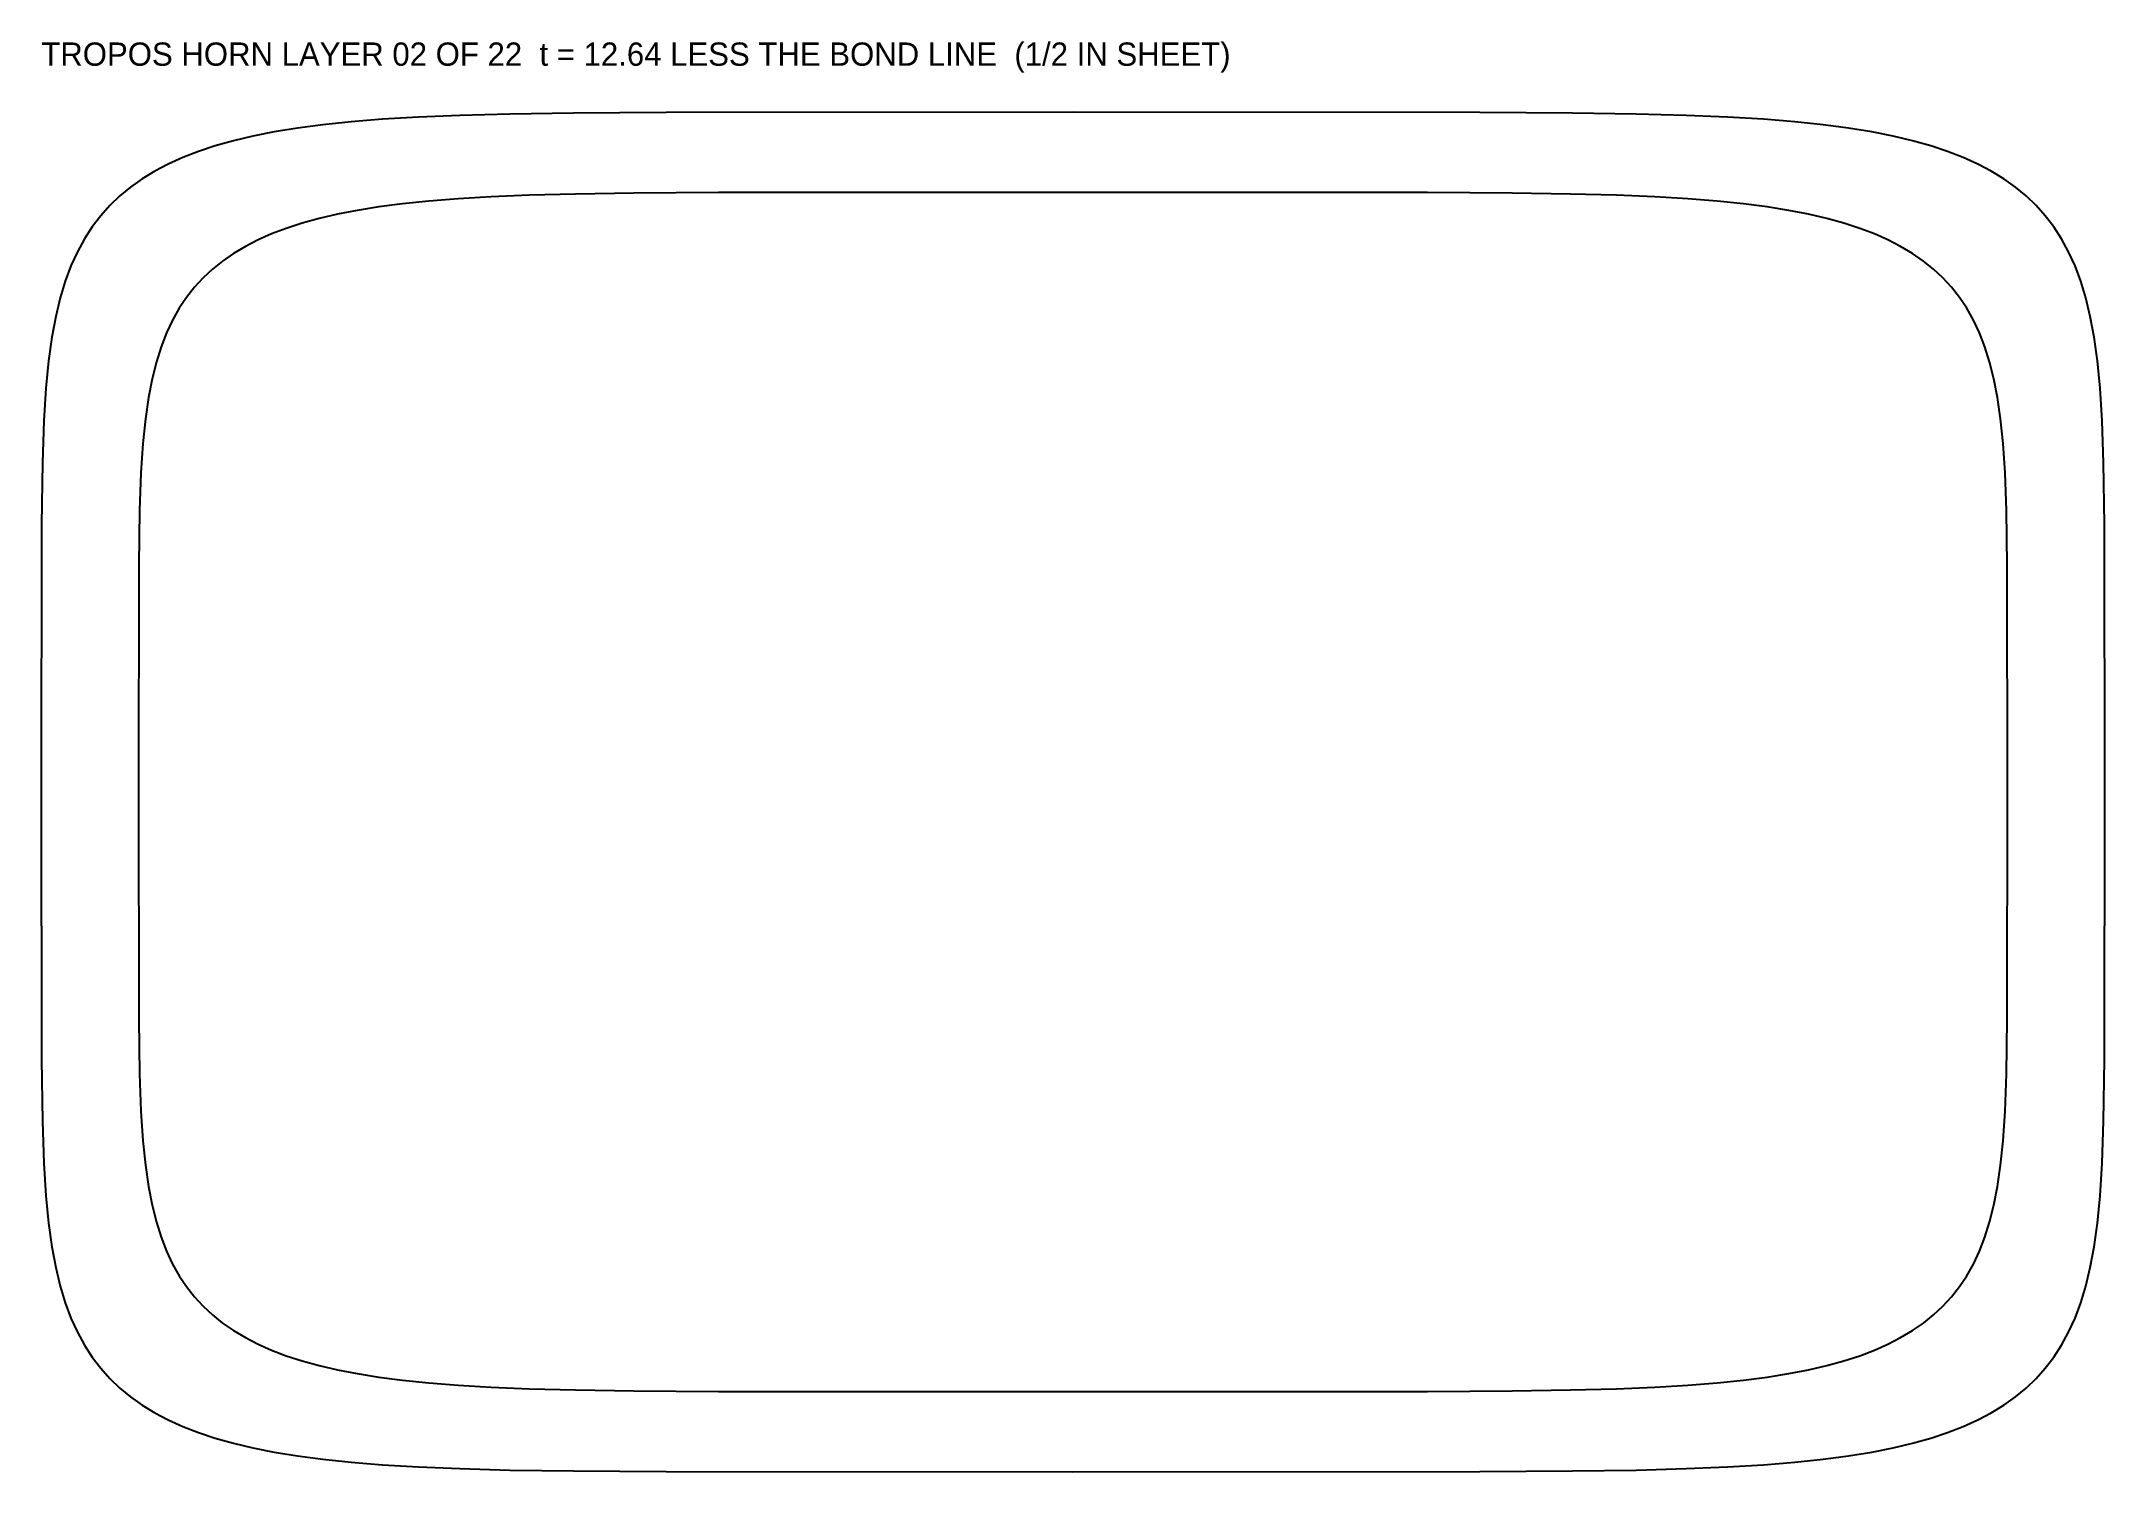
# Model space of a CAD drawing. Header units: millimetres. Extents: x -266 to 266, y -175 to 194.
import ezdxf

# ---------------------------------------------------------------- set-up
doc = ezdxf.new("R2010")
doc.units = ezdxf.units.MM
for name, color, linetype in [('INNER', 3, 'Continuous'), ('OUTER', 1, 'Continuous'), ('TEXT', 7, 'Continuous')]:
    doc.layers.add(name, color=color, linetype=linetype)

msp = doc.modelspace()

# ---------------------------------------------------------------- linework, layer by layer
at = {"layer": 'INNER'}
msp.add_lwpolyline([(216.36, 138.9), (213.33, 140.7), (210.06, 142.38), (206.56, 143.93), (202.78, 145.37), (198.72, 146.69), (194.34, 147.89), (189.61, 148.99), (184.49, 149.99), (178.9, 150.88), (172.79, 151.68), (166.04, 152.38), (158.5, 152.98), (149.96, 153.48), (140.08, 153.9), (128.23, 154.22), (113.16, 154.45), (91.33, 154.58), (0, 154.63), (-91.33, 154.58), (-113.16, 154.45), (-128.23, 154.22), (-140.08, 153.9), (-149.96, 153.48), (-158.5, 152.98), (-166.04, 152.38), (-172.79, 151.68), (-178.9, 150.88), (-184.49, 149.99), (-189.61, 148.99), (-194.34, 147.89), (-198.72, 146.69), (-202.78, 145.37), (-206.56, 143.93), (-210.06, 142.38), (-213.33, 140.7), (-216.36, 138.9), (-219.18, 136.95), (-221.79, 134.85), (-224.21, 132.6), (-226.44, 130.18), (-228.49, 127.57), (-230.37, 124.76), (-232.09, 121.73), (-233.64, 118.43), (-235.03, 114.85), (-236.27, 110.92), (-237.36, 106.59), (-238.29, 101.75), (-239.08, 96.27), (-239.73, 89.92), (-240.23, 82.32), (-240.58, 72.64), (-240.8, 58.63), (-240.87, 0), (-240.8, -58.63), (-240.58, -72.64), (-240.23, -82.32), (-239.73, -89.92), (-239.08, -96.27), (-238.29, -101.75), (-237.36, -106.59), (-236.27, -110.92), (-235.03, -114.85), (-233.64, -118.43), (-232.09, -121.73), (-230.37, -124.76), (-228.49, -127.57), (-226.44, -130.18), (-224.21, -132.6), (-221.79, -134.85), (-219.18, -136.95), (-216.36, -138.9), (-213.33, -140.7), (-210.06, -142.38), (-206.56, -143.93), (-202.78, -145.37), (-198.72, -146.69), (-194.34, -147.89), (-189.61, -148.99), (-184.49, -149.99), (-178.9, -150.88), (-172.79, -151.68), (-166.04, -152.38), (-158.5, -152.98), (-149.96, -153.48), (-140.08, -153.9), (-128.23, -154.22), (-113.16, -154.45), (-91.33, -154.58), (0, -154.63), (91.33, -154.58), (113.16, -154.45), (128.23, -154.22), (140.08, -153.9), (149.96, -153.48), (158.5, -152.98), (166.04, -152.38), (172.79, -151.68), (178.9, -150.88), (184.49, -149.99), (189.61, -148.99), (194.34, -147.89), (198.72, -146.69), (202.78, -145.37), (206.56, -143.93), (210.06, -142.38), (213.33, -140.7), (216.36, -138.9), (219.18, -136.95), (221.79, -134.85), (224.21, -132.6), (226.44, -130.18), (228.49, -127.57), (230.37, -124.76), (232.09, -121.73), (233.64, -118.43), (235.03, -114.85), (236.27, -110.92), (237.36, -106.59), (238.29, -101.75), (239.08, -96.27), (239.73, -89.92), (240.23, -82.32), (240.58, -72.64), (240.8, -58.63), (240.87, 0), (240.8, 58.63), (240.58, 72.64), (240.23, 82.32), (239.73, 89.92), (239.08, 96.27), (238.29, 101.75), (237.36, 106.59), (236.27, 110.92), (235.03, 114.85), (233.64, 118.43), (232.09, 121.73), (230.37, 124.76), (228.49, 127.57), (226.44, 130.18), (224.21, 132.6), (221.79, 134.85), (219.18, 136.95)], close=True, dxfattribs=at)
at = {"layer": 'OUTER'}
msp.add_lwpolyline([(239.9, 158.15), (236.67, 160.13), (233.19, 161.96), (229.45, 163.65), (225.43, 165.22), (221.09, 166.66), (216.42, 167.97), (211.36, 169.17), (205.87, 170.26), (199.88, 171.23), (193.32, 172.1), (186.06, 172.86), (177.94, 173.51), (168.73, 174.06), (158.04, 174.51), (145.18, 174.86), (128.76, 175.11), (104.82, 175.26), (0, 175.31), (-104.82, 175.26), (-128.76, 175.11), (-145.18, 174.86), (-158.04, 174.51), (-168.73, 174.06), (-177.94, 173.51), (-186.06, 172.86), (-193.32, 172.1), (-199.88, 171.23), (-205.87, 170.26), (-211.36, 169.17), (-216.42, 167.97), (-221.09, 166.66), (-225.43, 165.22), (-229.45, 163.65), (-233.19, 161.96), (-236.67, 160.13), (-239.9, 158.15), (-242.9, 156.02), (-245.68, 153.73), (-248.25, 151.26), (-250.62, 148.61), (-252.8, 145.75), (-254.8, 142.67), (-256.62, 139.33), (-258.27, 135.71), (-259.74, 131.77), (-261.06, 127.44), (-262.21, 122.66), (-263.2, 117.31), (-264.04, 111.23), (-264.72, 104.18), (-265.25, 95.71), (-265.63, 84.88), (-265.85, 69.1), (-265.93, 0), (-265.85, -69.1), (-265.63, -84.88), (-265.25, -95.71), (-264.72, -104.18), (-264.04, -111.23), (-263.2, -117.31), (-262.21, -122.66), (-261.06, -127.44), (-259.74, -131.77), (-258.27, -135.71), (-256.62, -139.33), (-254.8, -142.67), (-252.8, -145.75), (-250.62, -148.61), (-248.25, -151.26), (-245.68, -153.73), (-242.9, -156.02), (-239.9, -158.15), (-236.67, -160.13), (-233.19, -161.96), (-229.45, -163.65), (-225.43, -165.22), (-221.09, -166.66), (-216.42, -167.97), (-211.36, -169.17), (-205.87, -170.26), (-199.88, -171.23), (-193.32, -172.1), (-186.06, -172.86), (-177.94, -173.51), (-168.73, -174.06), (-158.04, -174.51), (-145.18, -174.86), (-128.76, -175.11), (-104.82, -175.26), (-0.01, -175.31), (104.82, -175.26), (128.76, -175.11), (145.18, -174.86), (158.04, -174.51), (168.73, -174.06), (177.94, -173.51), (186.06, -172.86), (193.32, -172.1), (199.88, -171.23), (205.87, -170.26), (211.36, -169.17), (216.42, -167.97), (221.09, -166.66), (225.43, -165.22), (229.45, -163.65), (233.19, -161.96), (236.67, -160.13), (239.9, -158.15), (242.9, -156.02), (245.68, -153.73), (248.25, -151.26), (250.62, -148.61), (252.8, -145.75), (254.8, -142.67), (256.62, -139.33), (258.27, -135.71), (259.74, -131.77), (261.06, -127.44), (262.21, -122.66), (263.2, -117.31), (264.04, -111.23), (264.72, -104.18), (265.25, -95.71), (265.63, -84.88), (265.85, -69.1), (265.93, 0), (265.85, 69.1), (265.63, 84.88), (265.25, 95.71), (264.72, 104.18), (264.04, 111.23), (263.2, 117.31), (262.21, 122.66), (261.06, 127.44), (259.74, 131.77), (258.27, 135.71), (256.62, 139.33), (254.8, 142.67), (252.8, 145.75), (250.62, 148.61), (248.25, 151.26), (245.68, 153.73), (242.9, 156.02)], close=True, dxfattribs=at)

# ---------------------------------------------------------------- texts
at = {"layer": 'TEXT'}
msp.add_text('TROPOS HORN LAYER 02 OF 22  t = 12.64 LESS THE BOND LINE  (1/2 IN SHEET)', height=6, dxfattribs=at).set_placement((-265.93, 187.31))

doc.saveas('drawing.dxf')
